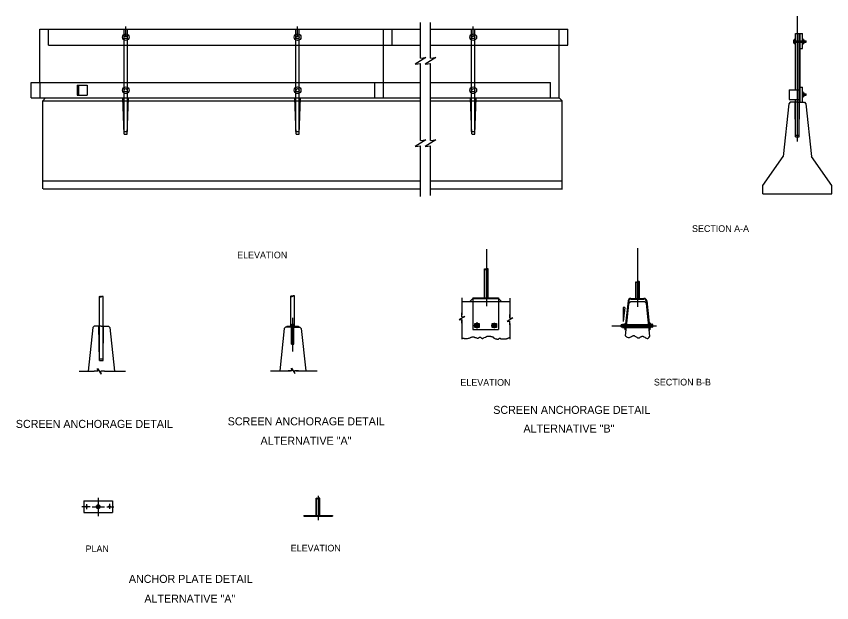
# Model space of a CAD drawing. Extents: x 241.7 to 265.4, y 1138 to 1155.1.
import ezdxf

# ---------------------------------------------------------------- set-up
doc = ezdxf.new("R2010")
doc.units = 0
for name, color, linetype in [('pp_PRESENTATION', 7, 'Continuous'), ('str_Center-Line-A', 7, 'Continuous'), ('str_Concrete-C', 7, 'Continuous'), ('str_Misc-Steel-B', 7, 'Continuous'), ('str_Misc-Steel-C', 7, 'Continuous'), ('str_Misc-Steel-F', 7, 'Continuous'), ('str_Wood-A', 7, 'Continuous'), ('temp_NO-PLOT', 7, 'Continuous')]:
    doc.layers.add(name, color=color, linetype=linetype)

msp = doc.modelspace()

# ---------------------------------------------------------------- linework, layer by layer
at = {"layer": 'pp_PRESENTATION'}
for p, q in [((259.322, 1146.597), (259.322, 1146.186)), ((259.365, 1146.597), (259.322, 1146.597)), ((259.365, 1146.597), (259.322, 1146.186))]:
    msp.add_line(p, q, dxfattribs=at)
at = {"layer": 'str_Center-Line-A'}
for p, q in [((264.386, 1151.424), (264.386, 1155.064)), ((244.846, 1154.456), (244.846, 1154.767)), ((249.846, 1154.456), (249.846, 1154.767)), ((254.957, 1154.456), (254.957, 1154.767)), ((255.338, 1148.293), (255.338, 1146.629)), ((259.736, 1148.322), (259.736, 1147.577)), ((259.736, 1147.577), (259.736, 1146.617)), ((249.703, 1145.316), (249.703, 1146.291)), ((254.976, 1146.069), (255.144, 1146.069)), ((255.067, 1145.983), (255.067, 1146.163)), ((255.476, 1146.069), (255.65, 1146.069)), ((255.567, 1146.15), (255.567, 1145.988)), ((258.99, 1146.058), (260.292, 1146.058)), ((244.04, 1141.058), (244.04, 1140.525)), ((250.441, 1141.115), (250.441, 1140.405)), ((243.806, 1140.8), (243.565, 1140.8)), ((243.706, 1140.875), (243.706, 1140.727)), ((243.868, 1140.8), (244.228, 1140.8)), ((244.296, 1140.8), (244.497, 1140.8)), ((244.373, 1140.878), (244.373, 1140.74))]:
    msp.add_line(p, q, dxfattribs=at)
at = {"layer": 'str_Concrete-C'}
for p, q in [((253.423, 1153.846), (253.423, 1154.887)), ((253.715, 1153.846), (253.715, 1154.887)), ((253.423, 1152.65), (253.423, 1153.69)), ((253.715, 1152.659), (253.715, 1153.69)), ((242.429, 1152.606), (242.512, 1152.689)), ((242.512, 1152.689), (253.423, 1152.689)), ((244.802, 1151.636), (244.764, 1152.688)), ((244.889, 1151.636), (244.927, 1152.69)), ((249.802, 1151.636), (249.764, 1152.688)), ((249.889, 1151.636), (249.927, 1152.69)), ((253.423, 1151.45), (253.423, 1152.65)), ((253.715, 1152.689), (257.457, 1152.689)), ((253.715, 1151.45), (253.715, 1152.659)), ((254.913, 1151.641), (254.875, 1152.688)), ((255.001, 1151.636), (255.038, 1152.69)), ((257.457, 1152.689), (257.541, 1152.606)), ((242.429, 1150.049), (242.429, 1152.606)), ((242.429, 1152.606), (253.423, 1152.606)), ((253.715, 1152.606), (257.541, 1152.606)), ((257.541, 1150.049), (257.541, 1152.606)), ((264.136, 1152.522), (263.974, 1150.987)), ((264.177, 1152.563), (264.136, 1152.522)), ((264.386, 1152.563), (264.177, 1152.563)), ((264.331, 1151.563), (264.318, 1152.563)), ((264.386, 1152.563), (264.594, 1152.563)), ((264.44, 1151.563), (264.453, 1152.563)), ((264.453, 1152.563), (264.552, 1152.563)), ((264.594, 1152.563), (264.636, 1152.522)), ((264.636, 1152.522), (264.797, 1150.987)), ((244.802, 1151.636), (244.889, 1151.636)), ((249.802, 1151.636), (249.889, 1151.636)), ((254.914, 1151.636), (255.001, 1151.636)), ((264.33, 1151.563), (264.44, 1151.563)), ((253.423, 1149.82), (253.423, 1151.295)), ((253.715, 1149.851), (253.715, 1151.295)), ((263.386, 1150.147), (263.974, 1150.987)), ((265.386, 1150.147), (264.797, 1150.987)), ((242.443, 1150.282), (253.423, 1150.282)), ((253.715, 1150.282), (257.554, 1150.282)), ((242.443, 1150.049), (253.423, 1150.049)), ((253.715, 1150.049), (257.554, 1150.049)), ((263.386, 1149.897), (263.386, 1150.147)), ((265.386, 1149.897), (265.386, 1150.147)), ((263.386, 1149.897), (265.386, 1149.897)), ((254.628, 1146.871), (254.628, 1146.383)), ((254.628, 1146.767), (254.942, 1146.767)), ((254.858, 1146.767), (254.942, 1146.851)), ((254.942, 1146.851), (255.692, 1146.851)), ((254.942, 1146.767), (255.692, 1146.767)), ((255.776, 1146.767), (255.692, 1146.851)), ((255.692, 1146.767), (256.024, 1146.767)), ((256.024, 1146.863), (256.024, 1146.314)), ((259.473, 1146.705), (259.374, 1145.767)), ((259.528, 1146.755), (259.473, 1146.705)), ((259.945, 1146.755), (259.528, 1146.755)), ((259.993, 1146.712), (259.945, 1146.755)), ((260.093, 1145.756), (259.993, 1146.712)), ((254.627, 1146.326), (254.627, 1146.436)), ((254.627, 1146.136), (254.627, 1146.246)), ((254.628, 1146.244), (254.628, 1145.673)), ((256.023, 1146.279), (256.023, 1146.389)), ((243.882, 1146.013), (243.747, 1144.737)), ((243.923, 1146.054), (243.882, 1146.013)), ((244.132, 1146.054), (243.923, 1146.054)), ((244.076, 1145.054), (244.063, 1146.054)), ((244.125, 1146.054), (244.34, 1146.054)), ((244.186, 1145.054), (244.199, 1146.054)), ((244.34, 1146.054), (244.382, 1146.013)), ((244.382, 1146.013), (244.516, 1144.737)), ((249.454, 1145.985), (249.324, 1144.75)), ((249.494, 1146.025), (249.453, 1145.984)), ((249.703, 1146.025), (249.494, 1146.025)), ((249.671, 1145.525), (249.671, 1146.046)), ((249.703, 1146.025), (249.911, 1146.025)), ((249.734, 1145.525), (249.734, 1146.046)), ((249.911, 1146.025), (249.953, 1145.984)), ((249.953, 1145.981), (250.082, 1144.75)), ((256.023, 1146.089), (256.023, 1146.199)), ((256.024, 1146.132), (256.024, 1145.673)), ((259.35, 1146.099), (260.114, 1146.099)), ((259.35, 1146.016), (260.114, 1146.016)), ((259.374, 1145.767), (259.373, 1145.768)), ((249.671, 1145.525), (249.734, 1145.525)), ((244.076, 1145.054), (244.186, 1145.054)), ((243.488, 1144.737), (243.922, 1144.737)), ((244.035, 1144.737), (243.925, 1144.737)), ((244.225, 1144.737), (244.115, 1144.737)), ((244.225, 1144.737), (244.841, 1144.737)), ((249.059, 1144.75), (249.642, 1144.75)), ((249.677, 1144.75), (249.567, 1144.75)), ((249.867, 1144.75), (249.757, 1144.75)), ((249.797, 1144.75), (250.413, 1144.75))]:
    msp.add_line(p, q, dxfattribs=at)
for points in [[(253.423, 1153.846), (253.579, 1153.865), (253.268, 1153.671), (253.423, 1153.69)], [(253.715, 1153.846), (253.87, 1153.865), (253.559, 1153.671), (253.715, 1153.69)], [(253.423, 1151.45), (253.579, 1151.47), (253.268, 1151.275), (253.423, 1151.295)], [(253.715, 1151.45), (253.87, 1151.47), (253.559, 1151.275), (253.715, 1151.295)], [(254.627, 1146.326), (254.707, 1146.336), (254.547, 1146.236), (254.627, 1146.246)], [(256.023, 1146.279), (256.103, 1146.289), (255.943, 1146.189), (256.023, 1146.199)], [(244.035, 1144.737), (244.025, 1144.817), (244.125, 1144.657), (244.115, 1144.737)], [(249.677, 1144.75), (249.667, 1144.83), (249.767, 1144.67), (249.757, 1144.75)]]:
    msp.add_lwpolyline(points, dxfattribs=at)
for points in [[(254.628, 1145.701), (254.672, 1145.705), (254.682, 1145.703), (254.69, 1145.698), (254.699, 1145.692), (254.708, 1145.689), (254.729, 1145.688), (254.75, 1145.689), (254.793, 1145.694), (254.835, 1145.704), (254.877, 1145.718), (254.884, 1145.722), (254.891, 1145.726), (254.898, 1145.731), (254.906, 1145.734), (254.933, 1145.74), (254.965, 1145.74), (254.976, 1145.736), (254.988, 1145.732), (254.999, 1145.727), (255.01, 1145.724), (255.05, 1145.713), (255.085, 1145.702), (255.103, 1145.704), (255.121, 1145.715), (255.139, 1145.726), (255.148, 1145.73), (255.157, 1145.731), (255.173, 1145.725), (255.188, 1145.711), (255.203, 1145.699), (255.219, 1145.694), (255.224, 1145.695), (255.23, 1145.696), (255.24, 1145.699), (255.278, 1145.718), (255.342, 1145.748), (255.355, 1145.756), (255.359, 1145.757), (255.364, 1145.757), (255.372, 1145.758), (255.39, 1145.758), (255.413, 1145.759), (255.435, 1145.758), (255.472, 1145.753), (255.49, 1145.749), (255.509, 1145.745), (255.522, 1145.74), (255.529, 1145.738), (255.535, 1145.734), (255.543, 1145.726), (255.548, 1145.715), (255.554, 1145.704), (255.562, 1145.697), (255.607, 1145.683), (255.623, 1145.68), (255.64, 1145.677), (255.671, 1145.673), (255.688, 1145.677), (255.703, 1145.689), (255.718, 1145.701), (255.733, 1145.706), (255.741, 1145.701), (255.749, 1145.691), (255.758, 1145.682), (255.768, 1145.678), (255.794, 1145.681), (255.813, 1145.682), (255.832, 1145.683), (255.871, 1145.683), (255.909, 1145.685), (255.928, 1145.688), (255.937, 1145.689), (255.942, 1145.69), (255.947, 1145.691), (255.956, 1145.696), (255.961, 1145.699), (255.965, 1145.702), (255.979, 1145.709), (255.992, 1145.715), (256.027, 1145.726)], [(259.373, 1145.768), (259.461, 1145.725), (259.471, 1145.722), (259.481, 1145.72), (259.502, 1145.723), (259.544, 1145.742), (259.587, 1145.766), (259.608, 1145.773), (259.623, 1145.776), (259.628, 1145.776), (259.637, 1145.775), (259.662, 1145.764), (259.695, 1145.741), (259.728, 1145.718), (259.745, 1145.711), (259.762, 1145.708), (259.765, 1145.708), (259.769, 1145.709), (259.79, 1145.715), (259.817, 1145.731), (259.845, 1145.747), (259.859, 1145.753), (259.87, 1145.756), (259.873, 1145.756), (259.885, 1145.756), (259.896, 1145.754), (259.921, 1145.744), (259.972, 1145.716), (260.02, 1145.696), (260.04, 1145.696), (260.049, 1145.701), (260.053, 1145.704), (260.056, 1145.708), (260.093, 1145.756)]]:
    msp.add_spline(points, degree=3, dxfattribs=at)
at = {"layer": 'str_Misc-Steel-B'}
for p, q in [((255.294, 1146.871), (255.294, 1147.695)), ((255.383, 1146.871), (255.383, 1147.716)), ((259.781, 1146.86), (259.781, 1147.349)), ((255.315, 1146.871), (255.315, 1146.851)), ((255.362, 1146.871), (255.362, 1146.851)), ((259.713, 1146.86), (259.713, 1146.839)), ((259.76, 1146.86), (259.76, 1146.839)), ((244.076, 1145.096), (244.076, 1146.054)), ((244.186, 1145.096), (244.186, 1146.054)), ((244.083, 1145.096), (244.179, 1145.096))]:
    msp.add_line(p, q, dxfattribs=at)
at = {"layer": 'str_Misc-Steel-C'}
for p, q in [((244.797, 1151.718), (244.797, 1154.689)), ((244.894, 1151.718), (244.894, 1154.689)), ((249.797, 1151.718), (249.797, 1154.689)), ((249.894, 1151.718), (249.894, 1154.689)), ((254.909, 1151.718), (254.909, 1154.689)), ((255.006, 1151.718), (255.006, 1154.689)), ((264.331, 1154.563), (264.44, 1154.563)), ((264.331, 1152.926), (264.331, 1154.563)), ((264.44, 1152.563), (264.44, 1154.563)), ((264.282, 1154.379), (264.311, 1154.379)), ((264.282, 1154.282), (264.282, 1154.379)), ((264.282, 1154.282), (264.311, 1154.282)), ((264.283, 1154.354), (264.312, 1154.354)), ((264.283, 1154.313), (264.312, 1154.313)), ((264.311, 1154.253), (264.311, 1154.408)), ((264.311, 1154.408), (264.331, 1154.408)), ((264.331, 1154.35), (264.556, 1154.35)), ((264.331, 1154.311), (264.556, 1154.311)), ((264.534, 1154.408), (264.554, 1154.408)), ((264.554, 1154.253), (264.554, 1154.408)), ((264.554, 1154.379), (264.583, 1154.379)), ((264.554, 1154.282), (264.583, 1154.282)), ((264.555, 1154.357), (264.584, 1154.357)), ((264.555, 1154.31), (264.584, 1154.31)), ((264.583, 1154.282), (264.583, 1154.379)), ((264.583, 1154.35), (264.641, 1154.35)), ((264.583, 1154.311), (264.641, 1154.311)), ((264.641, 1154.311), (264.641, 1154.35)), ((264.311, 1154.253), (264.331, 1154.253)), ((264.534, 1154.253), (264.554, 1154.253)), ((264.536, 1152.864), (264.555, 1152.864)), ((264.555, 1152.709), (264.555, 1152.864)), ((264.331, 1152.563), (264.331, 1152.645)), ((264.536, 1152.709), (264.555, 1152.709)), ((264.555, 1152.835), (264.584, 1152.835)), ((264.555, 1152.738), (264.584, 1152.738)), ((264.556, 1152.813), (264.585, 1152.813)), ((264.556, 1152.766), (264.585, 1152.766)), ((264.584, 1152.738), (264.584, 1152.835)), ((264.584, 1152.806), (264.642, 1152.806)), ((264.584, 1152.767), (264.642, 1152.767)), ((264.642, 1152.767), (264.642, 1152.806)), ((264.331, 1151.605), (264.331, 1152.563)), ((264.44, 1151.605), (264.44, 1152.563)), ((244.797, 1151.718), (244.894, 1151.718)), ((249.797, 1151.718), (249.894, 1151.718)), ((254.91, 1151.718), (255.006, 1151.718)), ((264.331, 1151.605), (264.44, 1151.605)), ((255.283, 1146.871), (255.283, 1147.708)), ((255.393, 1146.871), (255.393, 1147.705)), ((259.682, 1146.86), (259.682, 1147.341)), ((259.692, 1146.86), (259.692, 1147.328)), ((259.791, 1146.86), (259.791, 1147.338)), ((249.648, 1146.046), (249.648, 1146.921)), ((249.757, 1146.046), (249.757, 1146.919)), ((244.076, 1146.054), (244.076, 1146.906)), ((244.186, 1146.054), (244.186, 1146.906)), ((249.683, 1146.106), (249.681, 1146.102)), ((249.681, 1146.075), (249.681, 1146.102)), ((249.681, 1146.096), (249.724, 1146.096)), ((249.681, 1146.085), (249.724, 1146.085)), ((249.682, 1145.536), (249.682, 1146.046)), ((249.683, 1146.106), (249.722, 1146.106)), ((249.686, 1146.101), (249.72, 1146.101)), ((249.686, 1146.09), (249.72, 1146.09)), ((249.686, 1146.08), (249.72, 1146.08)), ((249.689, 1146.051), (249.689, 1146.072)), ((249.716, 1146.051), (249.716, 1146.072)), ((249.722, 1146.106), (249.724, 1146.102)), ((249.723, 1145.536), (249.723, 1146.046)), ((249.724, 1146.075), (249.724, 1146.102)), ((255.005, 1146.131), (255.129, 1146.131)), ((255.005, 1146.008), (255.005, 1146.131)), ((255.129, 1146.008), (255.005, 1146.008)), ((255.067, 1146.119), (255.024, 1146.094)), ((255.024, 1146.044), (255.024, 1146.094)), ((255.024, 1146.044), (255.067, 1146.02)), ((255.067, 1146.119), (255.11, 1146.094)), ((255.11, 1146.044), (255.067, 1146.02)), ((255.11, 1146.044), (255.11, 1146.094)), ((255.129, 1146.131), (255.129, 1146.008)), ((255.505, 1146.131), (255.629, 1146.131)), ((255.505, 1146.008), (255.505, 1146.131)), ((255.629, 1146.008), (255.505, 1146.008)), ((255.567, 1146.119), (255.524, 1146.094)), ((255.524, 1146.044), (255.524, 1146.094)), ((255.524, 1146.044), (255.567, 1146.02)), ((255.567, 1146.119), (255.61, 1146.094)), ((255.61, 1146.044), (255.567, 1146.02)), ((255.61, 1146.044), (255.61, 1146.094)), ((255.629, 1146.131), (255.629, 1146.008)), ((259.258, 1146.085), (259.263, 1146.089)), ((259.258, 1146.03), (259.263, 1146.026)), ((259.296, 1146.089), (259.263, 1146.089)), ((259.296, 1146.026), (259.263, 1146.026)), ((259.264, 1146.033), (259.264, 1146.082)), ((259.27, 1146.026), (259.27, 1146.089)), ((259.277, 1146.033), (259.277, 1146.082)), ((259.284, 1146.026), (259.284, 1146.089)), ((259.29, 1146.033), (259.29, 1146.082)), ((259.299, 1146.059), (259.5, 1146.059)), ((259.345, 1146.077), (259.3, 1146.077)), ((259.345, 1146.038), (259.3, 1146.038)), ((259.35, 1146.121), (259.39, 1146.121)), ((259.35, 1146.089), (260.114, 1146.089)), ((259.35, 1146.026), (260.114, 1146.026)), ((259.35, 1145.998), (259.377, 1145.998)), ((260.119, 1146.124), (260.077, 1146.124)), ((260.119, 1146.001), (260.089, 1146.001)), ((260.114, 1146.001), (260.114, 1146.124)), ((260.119, 1146.001), (260.119, 1146.124)), ((260.119, 1146.082), (260.166, 1146.082)), ((260.119, 1146.04), (260.166, 1146.04)), ((249.682, 1145.536), (249.723, 1145.536)), ((250.386, 1140.545), (250.386, 1141.039)), ((250.397, 1140.545), (250.397, 1141.026)), ((250.486, 1140.545), (250.486, 1141.047)), ((250.496, 1140.545), (250.496, 1141.036))]:
    msp.add_line(p, q, dxfattribs=at)
for points in [[(249.666, 1146.051), (249.739, 1146.051), (249.739, 1146.047), (249.666, 1146.047)], [(259.345, 1145.998), (259.345, 1146.121), (259.35, 1146.121), (259.35, 1145.998)]]:
    msp.add_lwpolyline(points, close=True, dxfattribs=at)
for points in [[(249.672, 1146.072), (249.672, 1146.051), (249.733, 1146.051), (249.733, 1146.072)], [(249.675, 1146.075), (249.724, 1146.075)], [(249.681, 1146.075), (249.678, 1146.075)], [(249.719, 1146.075), (249.689, 1146.075)], [(249.73, 1146.075), (249.724, 1146.075)], [(259.258, 1146.03), (259.258, 1146.085)], [(259.296, 1146.098), (259.296, 1146.088)], [(259.296, 1146.017), (259.296, 1146.088)], [(259.296, 1146.081), (259.296, 1146.038)], [(259.296, 1146.027), (259.296, 1146.022)], [(259.3, 1146.014), (259.345, 1146.014), (259.345, 1146.102), (259.3, 1146.102)], [(260.166, 1146.017), (260.119, 1146.017), (260.119, 1146.105), (260.166, 1146.105)], [(260.169, 1146.102), (260.169, 1146.093)], [(260.169, 1146.093), (260.169, 1146.029)], [(260.169, 1146.029), (260.169, 1146.02)]]:
    msp.add_lwpolyline(points, dxfattribs=at)
for centre, radius in [((244.846, 1154.456), 0.0971), ((249.846, 1154.456), 0.0971), ((254.957, 1154.456), 0.0971), ((244.846, 1154.456), 0.0485), ((249.846, 1154.456), 0.0485), ((254.957, 1154.456), 0.0485), ((244.846, 1152.913), 0.0971), ((244.846, 1152.913), 0.0485), ((249.846, 1152.913), 0.0971), ((249.846, 1152.913), 0.0485), ((254.957, 1152.913), 0.0971), ((254.957, 1152.913), 0.0485), ((255.066, 1146.069), 0.0616), ((255.067, 1146.069), 0.0431), ((255.067, 1146.069), 0.0277), ((255.067, 1146.069), 0.0215), ((255.566, 1146.069), 0.0616), ((255.567, 1146.069), 0.0431), ((255.567, 1146.069), 0.0277), ((255.567, 1146.069), 0.0215), ((244.04, 1140.8), 0.0548), ((244.04, 1140.8), 0.0444)]:
    msp.add_circle(centre, radius, dxfattribs=at)
for centre, radius, start, end in [((259.3, 1146.098), 0.00397, 90, 180), ((259.3, 1146.081), 0.00397, 180, 270), ((259.3, 1146.073), 0.00397, 90, 180), ((259.3, 1146.042), 0.00397, 180, 270), ((259.3, 1146.034), 0.00397, 90, 180), ((259.3, 1146.017), 0.00397, 180, 270), ((260.166, 1146.102), 0.00305, 360, 90), ((260.166, 1146.085), 0.00305, 270, 360), ((260.166, 1146.079), 0.00305, 360, 90), ((260.166, 1146.043), 0.00305, 270, 360), ((260.166, 1146.037), 0.00305, 360, 90), ((260.166, 1146.02), 0.00305, 270, 360)]:
    msp.add_arc(centre, radius, start, end, dxfattribs=at)
for centre, start_param, end_param in [((249.675, 1146.072), 0, 1.570796), ((249.687, 1146.072), 4.712389, 6.283185), ((249.692, 1146.072), 0, 1.570796), ((249.713, 1146.072), 4.712389, 6.283185), ((249.719, 1146.072), 0, 1.570796), ((249.73, 1146.072), 4.712389, 6.283185)]:
    msp.add_ellipse(centre, major_axis=(0, 0.0032), ratio=0.857375, start_param=start_param, end_param=end_param, dxfattribs=at)
for points, degree in [([(255.393, 1147.705), (255.39, 1147.712), (255.38, 1147.718), (255.368, 1147.72), (255.353, 1147.719), (255.346, 1147.713), (255.337, 1147.703), (255.331, 1147.698), (255.32, 1147.693), (255.31, 1147.691), (255.298, 1147.693), (255.292, 1147.696), (255.286, 1147.701), (255.283, 1147.705), (255.283, 1147.71), (255.29, 1147.718), (255.299, 1147.72), (255.311, 1147.722), (255.324, 1147.719), (255.334, 1147.711), (255.338, 1147.705), (255.338, 1147.705)], 2), ([(255.283, 1147.706), (255.286, 1147.713), (255.297, 1147.719), (255.311, 1147.72), (255.32, 1147.719), (255.332, 1147.712), (255.337, 1147.704)], 2), ([(259.791, 1147.338), (259.788, 1147.345), (259.778, 1147.351), (259.766, 1147.353), (259.752, 1147.351), (259.744, 1147.346), (259.735, 1147.336), (259.729, 1147.331), (259.719, 1147.326), (259.709, 1147.324), (259.696, 1147.326), (259.69, 1147.329), (259.684, 1147.334), (259.682, 1147.337), (259.682, 1147.34), (259.682, 1147.34)], 3), ([(244.186, 1146.904), (244.182, 1146.911), (244.173, 1146.916), (244.16, 1146.918), (244.146, 1146.917), (244.139, 1146.911), (244.13, 1146.902), (244.124, 1146.896), (244.113, 1146.891), (244.103, 1146.89), (244.09, 1146.891), (244.084, 1146.895), (244.079, 1146.9), (244.076, 1146.904), (244.076, 1146.908), (244.083, 1146.916), (244.092, 1146.919), (244.104, 1146.92), (244.117, 1146.917), (244.127, 1146.91), (244.131, 1146.903), (244.131, 1146.903)], 2), ([(244.076, 1146.905), (244.079, 1146.911), (244.09, 1146.917), (244.104, 1146.919), (244.113, 1146.917), (244.125, 1146.91), (244.13, 1146.903)], 2), ([(249.757, 1146.919), (249.754, 1146.926), (249.745, 1146.931), (249.732, 1146.933), (249.718, 1146.932), (249.71, 1146.926), (249.701, 1146.917), (249.695, 1146.911), (249.685, 1146.906), (249.675, 1146.905), (249.662, 1146.906), (249.656, 1146.91), (249.65, 1146.915), (249.648, 1146.919), (249.648, 1146.923), (249.655, 1146.931), (249.663, 1146.934), (249.676, 1146.936), (249.688, 1146.932), (249.699, 1146.925), (249.703, 1146.918), (249.703, 1146.918)], 2), ([(249.648, 1146.92), (249.65, 1146.926), (249.661, 1146.932), (249.676, 1146.934), (249.684, 1146.932), (249.697, 1146.925), (249.702, 1146.918)], 2), ([(250.496, 1141.036), (250.493, 1141.043), (250.483, 1141.049), (250.471, 1141.051), (250.456, 1141.05), (250.449, 1141.044), (250.44, 1141.034), (250.434, 1141.029), (250.423, 1141.024), (250.413, 1141.022), (250.4, 1141.024), (250.394, 1141.027), (250.389, 1141.032), (250.386, 1141.036), (250.386, 1141.041), (250.393, 1141.049), (250.402, 1141.051), (250.414, 1141.053), (250.427, 1141.05), (250.437, 1141.042), (250.441, 1141.036), (250.441, 1141.036)], 2), ([(250.386, 1141.037), (250.389, 1141.044), (250.4, 1141.05), (250.414, 1141.051), (250.423, 1141.049), (250.435, 1141.043), (250.44, 1141.035)], 2)]:
    msp.add_open_spline(points, degree=degree, dxfattribs=at)
at = {"layer": 'str_Misc-Steel-F'}
for p, q in [((254.942, 1146.871), (255.692, 1146.871)), ((254.942, 1146.871), (254.942, 1145.955)), ((255.692, 1146.871), (255.692, 1145.955)), ((259.46, 1146.785), (259.371, 1145.941)), ((259.481, 1146.783), (259.392, 1145.94)), ((259.543, 1146.86), (259.923, 1146.86)), ((259.543, 1146.839), (259.923, 1146.839)), ((259.985, 1146.787), (260.074, 1145.94)), ((260.006, 1146.785), (260.095, 1145.941)), ((249.536, 1146.046), (249.869, 1146.046)), ((249.536, 1146.046), (249.536, 1146.025)), ((249.869, 1146.046), (249.869, 1146.025)), ((254.942, 1145.955), (255.692, 1145.955)), ((259.392, 1145.94), (259.371, 1145.943)), ((260.074, 1145.94), (260.095, 1145.943)), ((243.623, 1140.967), (243.623, 1140.634)), ((243.623, 1140.967), (244.456, 1140.967)), ((244.456, 1140.967), (244.456, 1140.634)), ((243.623, 1140.634), (244.456, 1140.634)), ((250.024, 1140.545), (250.858, 1140.545)), ((250.024, 1140.545), (250.024, 1140.524)), ((250.024, 1140.524), (250.858, 1140.524)), ((250.084, 1140.545), (250.084, 1140.524)), ((250.131, 1140.545), (250.131, 1140.524)), ((250.418, 1140.545), (250.418, 1140.524)), ((250.465, 1140.545), (250.465, 1140.524)), ((250.751, 1140.545), (250.751, 1140.524)), ((250.798, 1140.545), (250.798, 1140.524)), ((250.858, 1140.545), (250.858, 1140.524))]:
    msp.add_line(p, q, dxfattribs=at)
for centre in [(243.706, 1140.8), (244.04, 1140.8), (244.373, 1140.8)]:
    msp.add_circle(centre, 0.0234, dxfattribs=at)
for centre, radius, start, end in [((259.543, 1146.776), 0.0833, 90, 173.991), ((259.543, 1146.776), 0.0625, 90, 173.991), ((259.923, 1146.776), 0.0833, 6.009, 90), ((259.923, 1146.776), 0.0625, 6.009, 90)]:
    msp.add_arc(centre, radius, start, end, dxfattribs=at)
at = {"layer": 'str_Wood-A'}
for p, q in [((242.346, 1154.689), (253.423, 1154.689)), ((242.346, 1153.136), (242.346, 1154.689)), ((242.596, 1154.223), (242.596, 1154.689)), ((252.346, 1154.223), (252.346, 1154.689)), ((252.596, 1154.223), (252.596, 1154.689)), ((253.715, 1154.689), (257.707, 1154.689)), ((257.457, 1154.223), (257.457, 1154.689)), ((257.707, 1154.223), (257.707, 1154.689)), ((264.44, 1154.563), (264.536, 1154.563)), ((264.473, 1152.563), (264.473, 1154.563)), ((264.536, 1154.126), (264.536, 1154.563)), ((242.596, 1154.223), (253.423, 1154.223)), ((252.346, 1153.136), (252.346, 1154.223)), ((253.715, 1154.223), (257.707, 1154.223)), ((257.457, 1152.689), (257.457, 1154.223)), ((264.473, 1154.126), (264.536, 1154.126)), ((242.096, 1153.136), (253.423, 1153.136)), ((242.096, 1152.689), (242.096, 1153.136)), ((242.346, 1153.136), (242.346, 1152.689)), ((252.096, 1152.689), (252.096, 1153.136)), ((252.346, 1152.689), (252.346, 1153.136)), ((253.715, 1153.136), (257.207, 1153.136)), ((257.207, 1152.689), (257.207, 1153.136)), ((243.429, 1153.058), (243.429, 1152.767)), ((243.429, 1153.058), (243.72, 1153.058)), ((243.468, 1153.058), (243.468, 1152.767)), ((243.72, 1153.058), (243.72, 1152.767)), ((264.153, 1152.926), (264.153, 1152.645)), ((264.153, 1152.926), (264.44, 1152.926)), ((264.473, 1153.001), (264.536, 1153.001)), ((264.536, 1152.563), (264.536, 1153.001)), ((242.096, 1152.689), (253.423, 1152.689)), ((243.429, 1152.767), (243.72, 1152.767)), ((253.715, 1152.689), (257.457, 1152.689)), ((264.153, 1152.645), (264.44, 1152.645))]:
    msp.add_line(p, q, dxfattribs=at)

# ---------------------------------------------------------------- texts
at = {"layer": 'temp_NO-PLOT'}
for s, height, p in [('SECTION A-A', 0.19417, (261.321, 1148.792)), ('ELEVATION', 0.1942, (248.086, 1148.024)), ('ELEVATION', 0.1942, (254.582, 1144.317)), ('SECTION B-B', 0.19417, (260.213, 1144.325)), ('SCREEN ANCHORAGE DETAIL', 0.23301, (255.538, 1143.499)), ('SCREEN ANCHORAGE DETAIL', 0.23301, (247.811, 1143.166)), ('SCREEN ANCHORAGE DETAIL', 0.23301, (241.645, 1143.091)), ('ALTERNATIVE "B"', 0.23301, (256.417, 1142.956)), ('ALTERNATIVE "A"', 0.23301, (248.766, 1142.601)), ('PLAN', 0.1942, (243.675, 1139.477)), ('ELEVATION', 0.1942, (249.644, 1139.497)), ('ANCHOR PLATE DETAIL', 0.23301, (244.935, 1138.583)), ('ALTERNATIVE "A"', 0.23301, (245.386, 1138.007))]:
    msp.add_text(s, height=height, dxfattribs=at).set_placement(p)

doc.saveas('drawing.dxf')
